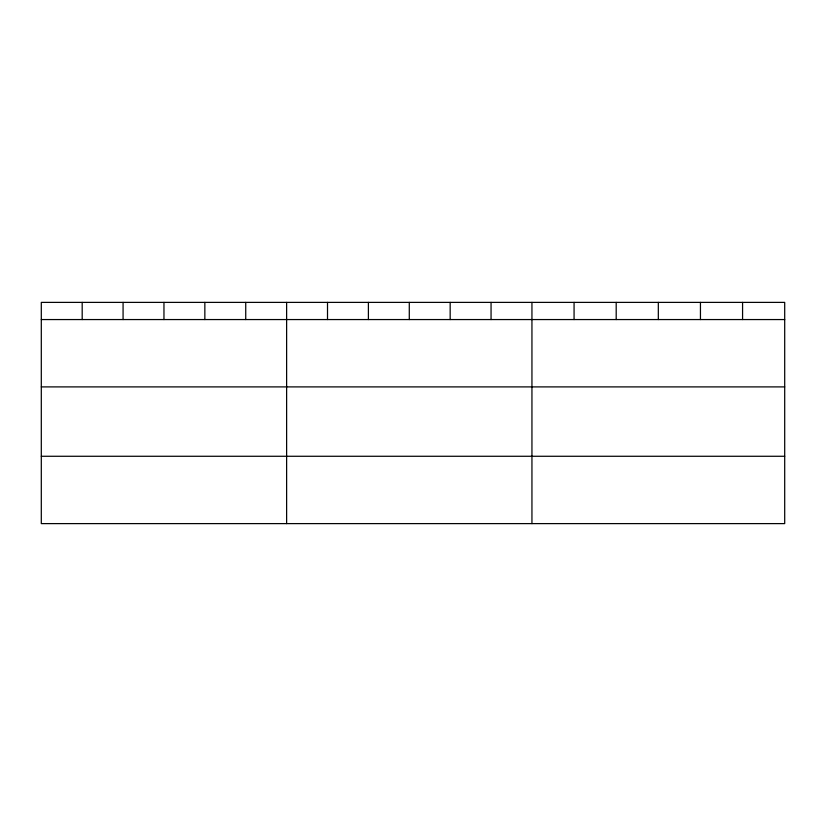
<?xml version="1.0" encoding="UTF-8"?>
<svg xmlns="http://www.w3.org/2000/svg" width="826" height="826" viewBox="0 0 826 826"><rect width="100%" height="100%" fill="white"/><g stroke="black" fill="none" stroke-linecap="round" stroke-linejoin="round"><path stroke-width="1.24" d="M784.7 319.559L784.7 523.612L41.3 523.612L41.3 302.388L784.7 302.388L784.7 319.559L41.3 319.559M41.3 386.898L784.7 386.898M41.3 456.272L784.7 456.272M742.574 302.388L742.574 319.559M700.448 302.388L700.448 319.559M658.322 302.388L658.322 319.559M616.196 302.388L616.196 319.559M574.07 302.388L574.07 319.559M531.944 302.388L531.944 523.612M491.057 302.388L491.057 319.559M450.17 302.388L450.17 319.559M409.283 302.388L409.283 319.559M368.396 302.388L368.396 319.559M327.509 302.388L327.509 319.559M286.622 302.388L286.622 523.612M245.735 302.388L245.735 319.559M204.848 302.388L204.848 319.559M163.961 302.388L163.961 319.559M123.074 302.388L123.074 319.559M82.187 302.388L82.187 319.559"/></g></svg>
